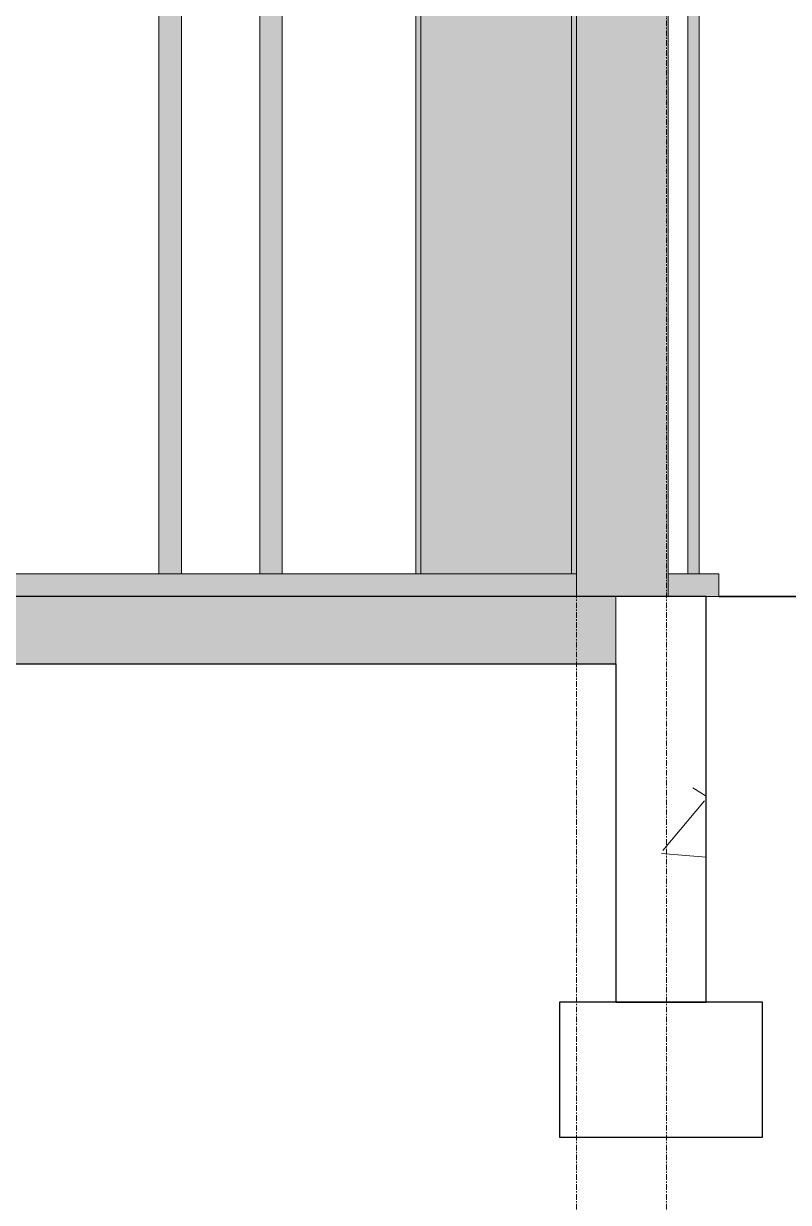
# Model space of a CAD drawing. Header units: inches. Extents: x -23227 to -2744, y -314 to 853.
# Drawn here: x -12066.1 to -11998.2, y -53.8 to 50.8 of the extents above; entities that cross this region are included whole.
import ezdxf

# ---------------------------------------------------------------- set-up
doc = ezdxf.new("R2010")
doc.units = ezdxf.units.IN
doc.header["$MEASUREMENT"] = 0
doc.linetypes.add('Grid Line 1_2_', pattern=[0.875, 0.5, -0.125, 0.125, -0.125])
doc.linetypes.add('Grid Line 1_2__2_', pattern=[0.875, 0.5, -0.125, 0.125, -0.125])
for name, color, linetype, lineweight in [('A-FLOR', 192, 'Continuous', 9), ('A-FLOR-LEVL', 51, 'Continuous', 9), ('A-FLOR-MCUT', 51, 'Continuous', 9), ('A-GLAZ-CURT', 52, 'Continuous', 9), ('A-GLAZ-CWMG', 51, 'Continuous', 9), ('A-WALL', 113, 'Continuous', 9), ('A-WALL-PATT', 111, 'Continuous', 25), ('C-TOPO', 7, 'Continuous', 9), ('I-WALL', 2, 'Continuous', 9), ('L-SITE-WALL', 31, 'Continuous', 9), ('S-COLS', 52, 'Continuous', 9), ('S-FNDN', 32, 'Continuous', 9), ('S-GRID', 1, 'Continuous', 9)]:
    doc.layers.add(name, color=color, linetype=linetype, lineweight=lineweight)
pattern_1 = [(50, (22063.86, 65.275), (55.0854, -4.8198), [5.76, -63.36]), (355, (22063.86, 65.275), (-10.6557, 57.7685), [4.608, -50.688]), (100.451, (22068.45, 64.874), (44.4295, 52.9487), [4.895, -53.848]), (46.184, (22063.86, 80.635), (81.9644, -12.712), [8.64, -95.04]), (96.636, (22070.69, 79.576), (71.7815, 74.812), [7.343, -80.772]), (351.184, (22063.86, 80.635), (71.782, 74.812), [6.912, -76.032]), (21, (22071.54, 76.795), (45.842, -30.9215), [5.76, -63.36]), (326, (22071.54, 76.795), (18.687, 55.6915), [4.608, -50.688]), (71.451, (22075.36, 74.22), (64.529, 24.77), [4.895, -53.848]), (37.5, (22063.858, 65.275), (0.9339, 25.5668), [2.534, -47.539, 2.534, -48.922, -50.88]), (37.5, (22063.858, 65.275), (0.9339, 25.5668), [-101.53, 2.534, -48.346]), (7.5, (22063.858, 65.275), (20.204, 30.2913), [2.534, -26.803, 2.534, -46.387, -19.392]), (7.5, (22063.858, 65.275), (20.204, 30.2913), [-78.259, 2.534, -16.858]), (327.5, (22046.732, 65.275), (40.9978, -1.7324), [2.534, -16.666, 2.534, -57.37, -79.488]), (327.5, (22046.732, 65.275), (40.9978, -1.7324), [-79.104, 2.534, -76.954]), (317.5, (22039.052, 65.275), (44.7889, 7.6878), [2.534, -22.426, 2.534, -37.248, -56.448]), (317.5, (22039.052, 65.275), (44.7889, 7.6878), [-64.742, 2.534, -53.914])]

# ---------------------------------------------------------------- blocks, each defined once
blk = doc.blocks.new('Locker Rooms and Restrooms_rvt-3-Section 5')
at = {"layer": 'A-FLOR-LEVL', "linetype": 'Grid Line 1_2__2_'}
blk.add_line((20361.6, 0), (23227.37, 0), dxfattribs=at)
blk = doc.blocks.new('Struct_Xcel_Sports Complex_rvt-3-Section 5')
at = {"layer": 'A-FLOR'}
blk.add_hatch(color=254, dxfattribs=at).paths.add_polyline_path([(22790.8, -6), (22790.8, 0), (22536.43, -0.01), (22536.41, 0), (21132.3, 0), (21132.3, -6), (22724.09, -6)], flags=0)
at = {"layer": 'A-WALL-PATT', "lineweight": 9}
h = blk.add_hatch(dxfattribs=at)
h.set_pattern_fill('FP_26', color=250, style=0, pattern_type=2)
h.set_pattern_definition(pattern_1)
h.paths.add_polyline_path([(22798.8, -36), (22798.8, 0), (22790.8, 0), (22790.8, -36)], flags=0)
at = {"layer": 'S-FNDN'}
h = blk.add_hatch(dxfattribs=at)
h.set_pattern_fill('FP_26', color=256, style=0, pattern_type=2)
h.set_pattern_definition(pattern_1)
h.paths.add_polyline_path([(22785.8, -48), (22803.8, -48), (22803.8, -36), (22785.8, -36)], flags=0)
at = {"layer": 'A-FLOR', "color": 10, "lineweight": 25}
for p, q in [((22790.8, 0), (22537.43, 0)), ((21132.3, -6), (22790.8, -6))]:
    blk.add_line(p, q, dxfattribs=at)
at = {"layer": 'A-FLOR-MCUT', "color": 250}
blk.add_line((22790.8, -6), (22790.8, 0), dxfattribs=at)
at = {"layer": 'A-WALL', "color": 250}
blk.add_line((22790.8, 0), (22790.8, -6), dxfattribs=at)
at = {"layer": 'L-SITE-WALL', "color": 10, "lineweight": 25}
for p, q in [((22798.8, 0), (22790.8, 0)), ((22798.8, -36), (22798.8, 0)), ((22790.8, -6), (22790.8, -36)), ((22790.8, -36), (22798.8, -36))]:
    blk.add_line(p, q, dxfattribs=at)
at = {"layer": 'S-FNDN', "color": 10, "lineweight": 25}
for p, q in [((22803.8, -36), (22785.8, -36)), ((22785.8, -36), (22785.8, -48)), ((22803.8, -48), (22803.8, -36)), ((22785.8, -48), (22803.8, -48))]:
    blk.add_line(p, q, dxfattribs=at)
blk = doc.blocks.new('W-Wide Flange-Column - B2_D-1169473-Section 5')
at = {"layer": 'S-COLS'}
for points in [[(22773.49, 2), (22773.49, 96), (22773.05, 96), (22773.05, 2)], [(22774.01, 2), (22774.18, 2), (22774.18, 96), (22773.49, 96), (22773.53, 2), (22774, 2)], [(22786.18, 2), (22786.18, 96), (22774.18, 96), (22774.18, 2)], [(22786.52, 2), (22786.87, 2), (22786.79, 96), (22786.18, 96), (22786.18, 2), (22786.32, 2)], [(22787.3, 2), (22787.3, 96), (22786.87, 96), (22786.87, 2)]]:
    blk.add_hatch(color=256, dxfattribs=at).paths.add_polyline_path(points, flags=0)
for p, q in [((22773.05, 96), (22773.05, 2)), ((22773.49, 96), (22773.49, 2)), ((22786.87, 96), (22786.87, 2))]:
    blk.add_line(p, q, dxfattribs=at)
blk = doc.blocks.new('System Panel - Exterior Glazing-827454-Section 5')
at = {"layer": 'A-GLAZ-CURT', "transparency": 33554649}
blk.add_hatch(color=256, dxfattribs=at).paths.add_polyline_path([(22797.18, 2), (22798.18, 2), (22798.18, 96), (22797.18, 96), (22797.18, 76.49)], flags=0)
at = {"layer": 'A-GLAZ-CURT'}
for p, q in [((22798.18, 96), (22797.18, 96)), ((22797.18, 96), (22797.18, 2)), ((22797.18, 96), (22798.18, 96)), ((22797.18, 96), (22797.18, 2)), ((22798.18, 2), (22798.18, 96)), ((22798.18, 2), (22798.18, 96)), ((22797.18, 2), (22798.18, 2)), ((22797.18, 2), (22798.18, 2))]:
    blk.add_line(p, q, dxfattribs=at)
blk = doc.blocks.new('Rectangular Mullion - Exterior 2_ x 4_5_-1305160-Section 5')
at = {"layer": 'A-GLAZ-CWMG'}
blk.add_hatch(color=256, dxfattribs=at).paths.add_polyline_path([(22795.43, 0), (22799.93, 0), (22799.93, 2), (22795.43, 2)], flags=0)
at = {"layer": 'A-GLAZ-CWMG', "lineweight": 13}
for p, q in [((22799.93, 2), (22795.43, 2)), ((22795.43, 2), (22795.43, 0)), ((22799.93, 0), (22799.93, 2)), ((22795.43, 0), (22799.93, 0))]:
    blk.add_line(p, q, dxfattribs=at)
blk = doc.blocks.new('Rectangular Mullion - Exterior 2_ x 4_5_-1115231-Section 5')
at = {"layer": 'A-GLAZ-CWMG'}
blk.add_hatch(color=256, dxfattribs=at).paths.add_polyline_path([(22761.18, 2), (22761.18, 96), (22759.18, 96), (22759.18, 2)], flags=0)
for p, q in [((22759.18, 96), (22759.18, 2)), ((22761.18, 2), (22761.18, 96))]:
    blk.add_line(p, q, dxfattribs=at)
blk = doc.blocks.new('Rectangular Mullion - Exterior 2_ x 4_5_-1135311-Section 5')
at = {"layer": 'A-GLAZ-CWMG'}
blk.add_hatch(color=256, dxfattribs=at).paths.add_polyline_path([(22751.24, 0), (22787.3, 0), (22787.3, 2), (22751.24, 2)], flags=0)
blk.add_line((22751.24, 2), (22787.3, 2), dxfattribs=at)
blk = doc.blocks.new('Rectangular Mullion - Exterior 2_ x 4_5_-769167-Section 5')
at = {"layer": 'A-GLAZ-CWMG'}
blk.add_hatch(color=256, dxfattribs=at).paths.add_polyline_path([(22724.09, 0), (22751.24, 0), (22751.24, 2), (22715.05, 2), (22715.05, 0)], flags=0)
blk.add_line((22715.05, 2), (22751.24, 2), dxfattribs=at)
blk = doc.blocks.new('Rectangular Mullion - Exterior 2_ x 4_5_-827470-Section 5')
at = {"layer": 'A-GLAZ-CWMG'}
blk.add_hatch(color=256, dxfattribs=at).paths.add_polyline_path([(22752.24, 2), (22752.24, 96), (22750.24, 96), (22750.24, 2)], flags=0)
for p, q in [((22750.24, 96), (22752.24, 96)), ((22750.24, 96), (22750.24, 2)), ((22752.24, 96), (22752.24, 2)), ((22752.24, 2), (22750.24, 2))]:
    blk.add_line(p, q, dxfattribs=at)

msp = doc.modelspace()

# ---------------------------------------------------------------- hatches: boundary and pattern name
at = {"layer": 'I-WALL', "lineweight": 5}
h = msp.add_hatch(color=256, dxfattribs=at)
h.paths.add_polyline_path([(-12017.05612, 0), (-12008.93112, 0), (-12008.93112, 144.23763), (-12009.05612, 144.18034), (-12009.05612, 142.625), (-12009.1655, 142.62213), (-12009.1655, 144.2474), (-12016.94675, 144.55208), (-12016.94675, 142.6209), (-12017.05612, 142.625), (-12017.05612, 144.57617), (-12021.84597, 144.77575), (-12021.93862, 144.55208), (-12021.8643, 133.92267), (-12021.78485, 133.73085), (-12021.41362, 133.57708), (-12020.05112, 133.57708), (-12020.05112, 133.22708), (-12024.06112, 133.22708), (-12024.06112, 133.57708), (-12022.69862, 133.57708), (-12022.29708, 133.80403), (-12022.17362, 134.10208), (-12022.17362, 144.55208), (-12022.32739, 144.79581), (-12116.43112, 148.7168), (-12116.43112, 98), (-12017.05612, 98), (-12017.05612, 99.82031), (-12016.4805, 100.30332), (-12016.41019, 100.21953), (-12016.94675, 99.76931), (-12016.94675, 96.50372), (-12017.05612, 96.50372), (-12017.05612, 76.48536)], flags=0)
h.paths.add_polyline_path([(-12009.24359, 96.32031), (-12016.86862, 96.32031), (-12016.86868, 96.42969), (-12009.24359, 96.42969)], flags=0)
h.paths.add_polyline_path([(-12009.1655, 96.50494), (-12009.24359, 99.83484), (-12009.70096, 100.21862), (-12009.63065, 100.3024), (-12009.05612, 99.76931), (-12009.05612, 96.50781)], flags=0)
h.paths.add_polyline_path([(-12009.24744, 142.4375), (-12016.86862, 142.4375), (-12016.86868, 142.54688), (-12009.24361, 142.45929), (-12009.24362, 142.4375)], flags=0)

# ---------------------------------------------------------------- linework, layer by layer
at = {"layer": 'A-FLOR-LEVL', "linetype": 'Grid Line 1_2_'}
msp.add_line((-14442.7581, 0), (-11576.98783, 0), dxfattribs=at)
at = {"layer": 'C-TOPO', "lineweight": 35}
msp.add_line((-11770.40085, 0), (-12004.43112, 0), dxfattribs=at)
at = {"layer": 'C-TOPO'}
msp.add_line((-11770.40085, 0), (-12004.43112, 0), dxfattribs=at)
at = {"layer": 'I-WALL'}
for p, q in [((-12008.93112, 2), (-12008.93112, 143.5)), ((-12017.05612, 96.50781), (-12017.05612, 0))]:
    msp.add_line(p, q, dxfattribs=at)
at = {"layer": 'S-GRID', "linetype": 'Grid Line 1_2_'}
for p, q in [((-12017.05612, -273.16081), (-12017.05612, 738.65708)), ((-12017.05612, -273.16081), (-12017.05612, 738.65708)), ((-12009.05612, -273.16081), (-12009.05612, 738.65708)), ((-12009.05612, -273.16081), (-12009.05612, 738.65708))]:
    msp.add_line(p, q, dxfattribs=at)

# ---------------------------------------------------------------- block references
at = {"layer": 'A-GLAZ-CURT'}
msp.add_blockref('System Panel - Exterior Glazing-827454-Section 5', (-34804.35893, 0), dxfattribs=at)
at = {"layer": 'A-GLAZ-CWMG'}
for name in ['Rectangular Mullion - Exterior 2_ x 4_5_-827470-Section 5', 'Rectangular Mullion - Exterior 2_ x 4_5_-1115231-Section 5', 'Rectangular Mullion - Exterior 2_ x 4_5_-769167-Section 5', 'Rectangular Mullion - Exterior 2_ x 4_5_-1135311-Section 5', 'Rectangular Mullion - Exterior 2_ x 4_5_-1305160-Section 5']:
    msp.add_blockref(name, (-34804.35893, 0), dxfattribs=at)
at = {"layer": 'S-COLS'}
msp.add_blockref('W-Wide Flange-Column - B2_D-1169473-Section 5', (-34804.35893, 0), dxfattribs=at)

# ---------------------------------------------------------------- next in the draw order: block references
at = {"color": 130, "lineweight": 5}
msp.add_blockref('Locker Rooms and Restrooms_rvt-3-Section 5', (-34804.35893, 0), dxfattribs=at)

# ---------------------------------------------------------------- next in the draw order: block references
msp.add_blockref('Struct_Xcel_Sports Complex_rvt-3-Section 5', (-34804.35893, 0), dxfattribs=at)

doc.saveas('drawing.dxf')
